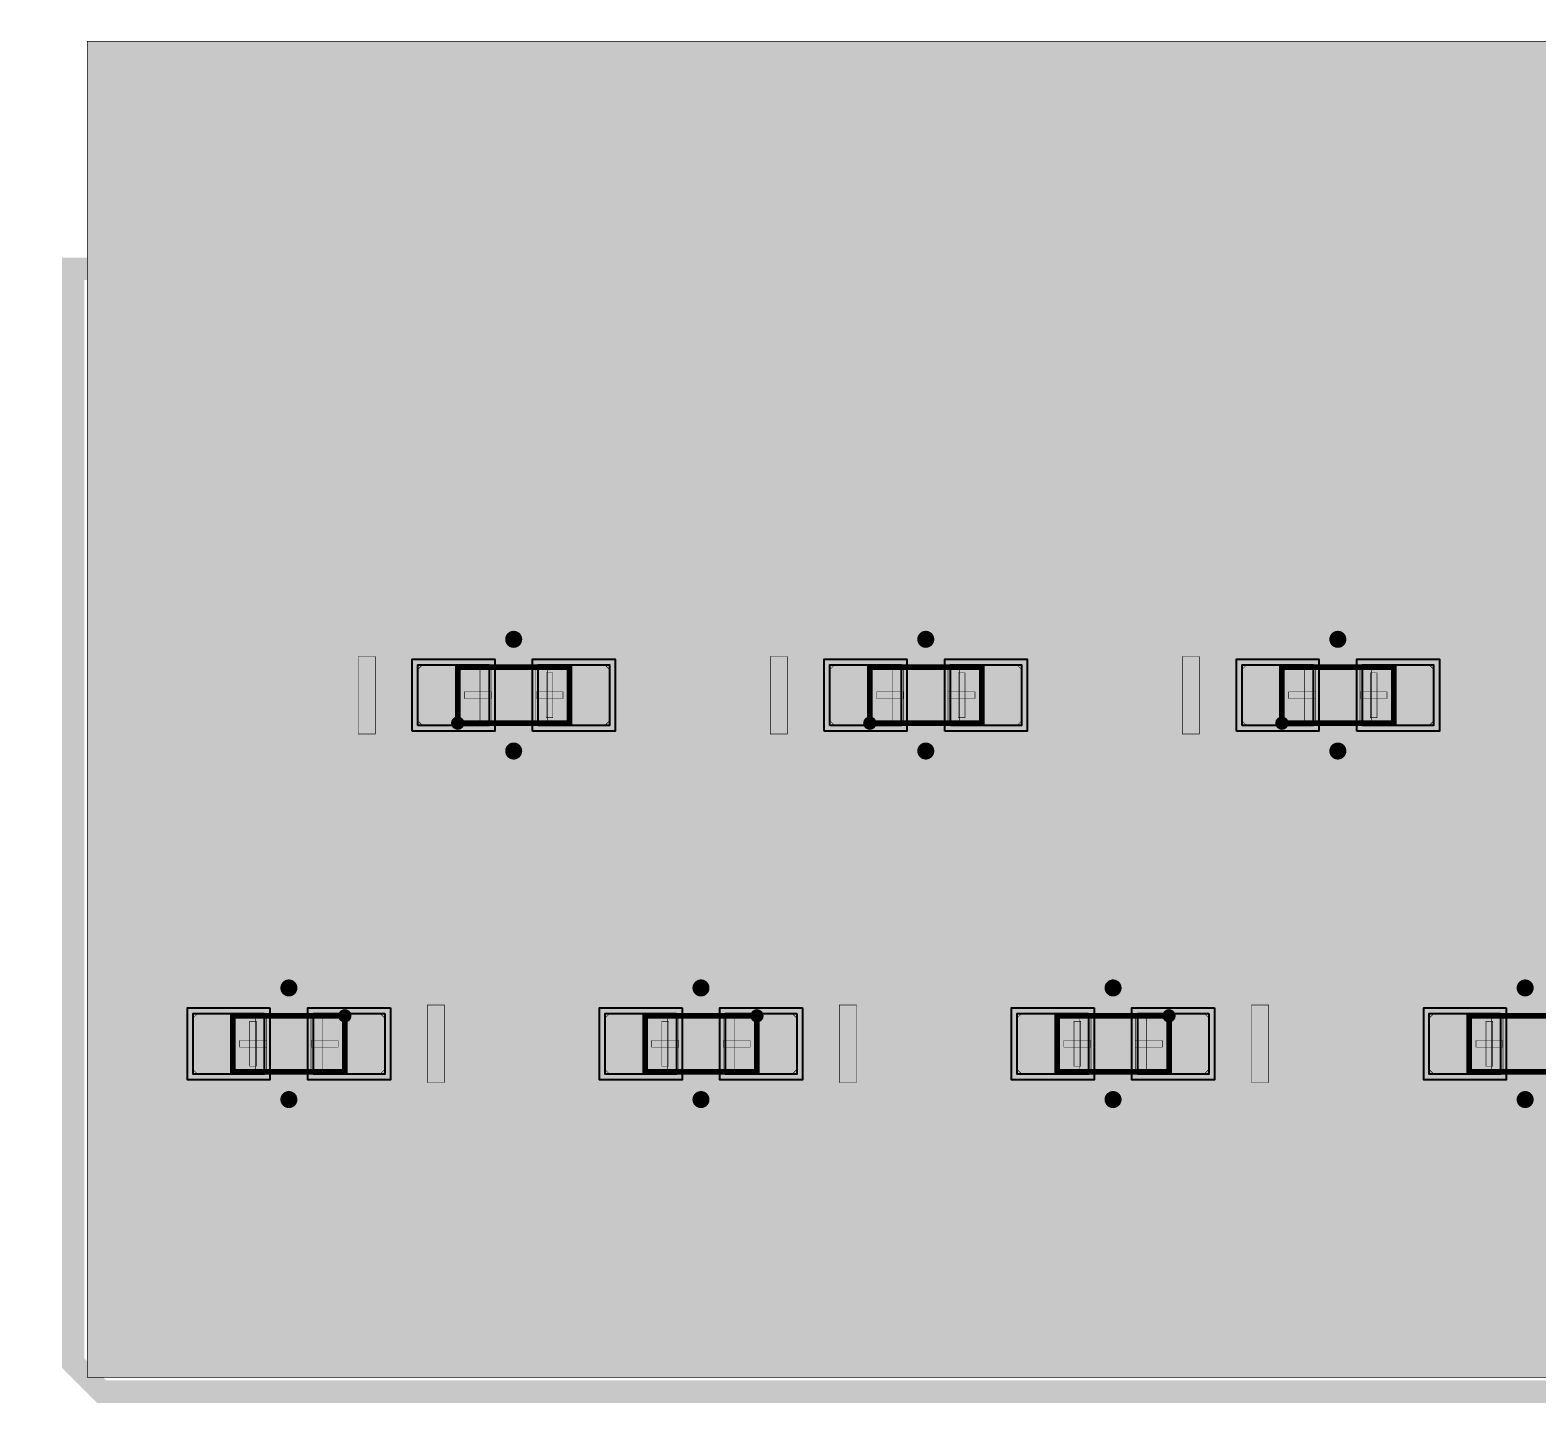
# Model space of a CAD drawing. Header units: millimetres. Extents: x -0.1 to 40.1, y -12.5 to 2.8.
# Drawn here: x -0.13 to 13.34, y -12.55 to -0.28 of the extents above; entities that cross this region are included whole.
import ezdxf

# ---------------------------------------------------------------- set-up
doc = ezdxf.new("R2010")
doc.units = ezdxf.units.MM
doc.header["$MEASUREMENT"] = 0
for name, color, linetype, true_color in [('Board-Outline-Layer', 7, 'Continuous', 0xff00ff), ('Component-Marking-Layer', 7, 'Continuous', 0x66ffcc), ('Component-Shape-Layer', 7, 'Continuous', 0x00cccc), ('Document-Layer', 7, 'Continuous', 0xffffff), ('Pin-Soldering-Layer', 7, 'Continuous', 0xcc9999), ('Top-Layer', 7, 'Continuous', 0xff0000), ('Top-Paste-Mask-Layer', 7, 'Continuous', 0x808080), ('Top-Silkscreen-Layer', 7, 'Continuous', 0xffcc00), ('Top-Solder-Mask-Layer', 7, 'Continuous', 0x800080), ('Top-Stiffener-Layer', 7, 'Continuous', 0xeee666)]:
    doc.layers.add(name, color=color, linetype=linetype, true_color=true_color)

msp = doc.modelspace()

# ---------------------------------------------------------------- hatches: boundary and pattern name
at = {"layer": 'Component-Marking-Layer'}
for points in [[(3.631, -6.473, 1), (3.751, -6.473, 1)], [(3.631, -6.473, 1), (3.751, -6.473, 1)], [(7.314, -6.473, 1), (7.434, -6.473, 1)], [(7.314, -6.473, 1), (7.434, -6.473, 1)], [(10.997, -6.473, 1), (11.117, -6.473, 1)], [(10.997, -6.473, 1), (11.117, -6.473, 1)], [(2.622, -9.088, 1), (2.742, -9.088, 1)], [(2.622, -9.088, 1), (2.742, -9.088, 1)], [(6.305, -9.088, 1), (6.425, -9.088, 1)], [(6.305, -9.088, 1), (6.425, -9.088, 1)], [(9.988, -9.088, 1), (10.108, -9.088, 1)], [(9.988, -9.088, 1), (10.108, -9.088, 1)]]:
    msp.add_hatch(color=256, dxfattribs=at).paths.add_polyline_path(points)
at = {"layer": 'Document-Layer'}
for points in [[(4.541, -6.423), (4.541, -6.023), (4.481, -6.023), (4.481, -6.423)], [(4.541, -6.423), (4.541, -6.023), (4.481, -6.023), (4.481, -6.423)], [(8.224, -6.423), (8.224, -6.023), (8.164, -6.023), (8.164, -6.423)], [(8.224, -6.423), (8.224, -6.023), (8.164, -6.023), (8.164, -6.423)], [(11.907, -6.423), (11.907, -6.023), (11.847, -6.023), (11.847, -6.423)], [(11.907, -6.423), (11.907, -6.023), (11.847, -6.023), (11.847, -6.423)], [(3.751, -6.253), (3.751, -6.193), (3.991, -6.193), (3.991, -6.253)], [(3.751, -6.253), (3.751, -6.193), (3.991, -6.193), (3.991, -6.253)], [(4.631, -6.253), (4.631, -6.193), (4.391, -6.193), (4.391, -6.253)], [(4.631, -6.253), (4.631, -6.193), (4.391, -6.193), (4.391, -6.253)], [(7.434, -6.253), (7.434, -6.193), (7.674, -6.193), (7.674, -6.253)], [(7.434, -6.253), (7.434, -6.193), (7.674, -6.193), (7.674, -6.253)], [(8.314, -6.253), (8.314, -6.193), (8.074, -6.193), (8.074, -6.253)], [(8.314, -6.253), (8.314, -6.193), (8.074, -6.193), (8.074, -6.253)], [(11.117, -6.253), (11.117, -6.193), (11.357, -6.193), (11.357, -6.253)], [(11.117, -6.253), (11.117, -6.193), (11.357, -6.193), (11.357, -6.253)], [(11.997, -6.253), (11.997, -6.193), (11.757, -6.193), (11.757, -6.253)], [(11.997, -6.253), (11.997, -6.193), (11.757, -6.193), (11.757, -6.253)], [(1.832, -9.138), (1.832, -9.538), (1.892, -9.538), (1.892, -9.138)], [(1.832, -9.138), (1.832, -9.538), (1.892, -9.538), (1.892, -9.138)], [(5.515, -9.138), (5.515, -9.538), (5.575, -9.538), (5.575, -9.138)], [(5.515, -9.138), (5.515, -9.538), (5.575, -9.538), (5.575, -9.138)], [(9.198, -9.138), (9.198, -9.538), (9.258, -9.538), (9.258, -9.138)], [(9.198, -9.138), (9.198, -9.538), (9.258, -9.538), (9.258, -9.138)], [(12.881, -9.138), (12.881, -9.538), (12.941, -9.538), (12.941, -9.138)], [(12.881, -9.138), (12.881, -9.538), (12.941, -9.538), (12.941, -9.138)], [(1.742, -9.308), (1.742, -9.368), (1.982, -9.368), (1.982, -9.308)], [(1.742, -9.308), (1.742, -9.368), (1.982, -9.368), (1.982, -9.308)], [(2.622, -9.308), (2.622, -9.368), (2.382, -9.368), (2.382, -9.308)], [(2.622, -9.308), (2.622, -9.368), (2.382, -9.368), (2.382, -9.308)], [(5.425, -9.308), (5.425, -9.368), (5.665, -9.368), (5.665, -9.308)], [(5.425, -9.308), (5.425, -9.368), (5.665, -9.368), (5.665, -9.308)], [(6.305, -9.308), (6.305, -9.368), (6.065, -9.368), (6.065, -9.308)], [(6.305, -9.308), (6.305, -9.368), (6.065, -9.368), (6.065, -9.308)], [(9.108, -9.308), (9.108, -9.368), (9.348, -9.368), (9.348, -9.308)], [(9.108, -9.308), (9.108, -9.368), (9.348, -9.368), (9.348, -9.308)], [(9.988, -9.308), (9.988, -9.368), (9.748, -9.368), (9.748, -9.308)], [(9.988, -9.308), (9.988, -9.368), (9.748, -9.368), (9.748, -9.308)], [(12.791, -9.308), (12.791, -9.368), (13.031, -9.368), (13.031, -9.308)], [(12.791, -9.308), (12.791, -9.368), (13.031, -9.368), (13.031, -9.308)]]:
    msp.add_hatch(color=256, dxfattribs=at).paths.add_polyline_path(points)
at = {"layer": 'Pin-Soldering-Layer'}
for points in [[(3.691, -6.473), (3.691, -5.973), (3.891, -5.973), (3.891, -6.473)], [(3.691, -6.473), (3.691, -5.973), (3.891, -5.973), (3.891, -6.473)], [(4.691, -6.473), (4.691, -5.973), (4.491, -5.973), (4.491, -6.473)], [(4.691, -6.473), (4.691, -5.973), (4.491, -5.973), (4.491, -6.473)], [(7.374, -6.473), (7.374, -5.973), (7.574, -5.973), (7.574, -6.473)], [(7.374, -6.473), (7.374, -5.973), (7.574, -5.973), (7.574, -6.473)], [(8.374, -6.473), (8.374, -5.973), (8.174, -5.973), (8.174, -6.473)], [(8.374, -6.473), (8.374, -5.973), (8.174, -5.973), (8.174, -6.473)], [(11.057, -6.473), (11.057, -5.973), (11.257, -5.973), (11.257, -6.473)], [(11.057, -6.473), (11.057, -5.973), (11.257, -5.973), (11.257, -6.473)], [(12.057, -6.473), (12.057, -5.973), (11.857, -5.973), (11.857, -6.473)], [(12.057, -6.473), (12.057, -5.973), (11.857, -5.973), (11.857, -6.473)], [(1.682, -9.088), (1.682, -9.588), (1.882, -9.588), (1.882, -9.088)], [(1.682, -9.088), (1.682, -9.588), (1.882, -9.588), (1.882, -9.088)], [(2.682, -9.088), (2.682, -9.588), (2.482, -9.588), (2.482, -9.088)], [(2.682, -9.088), (2.682, -9.588), (2.482, -9.588), (2.482, -9.088)], [(5.365, -9.088), (5.365, -9.588), (5.565, -9.588), (5.565, -9.088)], [(5.365, -9.088), (5.365, -9.588), (5.565, -9.588), (5.565, -9.088)], [(6.365, -9.088), (6.365, -9.588), (6.165, -9.588), (6.165, -9.088)], [(6.365, -9.088), (6.365, -9.588), (6.165, -9.588), (6.165, -9.088)], [(9.048, -9.088), (9.048, -9.588), (9.248, -9.588), (9.248, -9.088)], [(9.048, -9.088), (9.048, -9.588), (9.248, -9.588), (9.248, -9.088)], [(10.048, -9.088), (10.048, -9.588), (9.848, -9.588), (9.848, -9.088)], [(10.048, -9.088), (10.048, -9.588), (9.848, -9.588), (9.848, -9.088)], [(12.731, -9.088), (12.731, -9.588), (12.931, -9.588), (12.931, -9.088)], [(12.731, -9.088), (12.731, -9.588), (12.931, -9.588), (12.931, -9.088)]]:
    msp.add_hatch(color=256, dxfattribs=at).paths.add_polyline_path(points)
at = {"layer": 'Top-Layer'}
for points in [[(3.335, -6.493), (3.335, -5.953), (3.971, -5.953), (3.971, -6.493)], [(4.411, -6.493), (4.411, -5.953), (5.047, -5.953), (5.047, -6.493)], [(7.018, -6.493), (7.018, -5.953), (7.654, -5.953), (7.654, -6.493)], [(8.094, -6.493), (8.094, -5.953), (8.73, -5.953), (8.73, -6.493)], [(10.701, -6.493), (10.701, -5.953), (11.337, -5.953), (11.337, -6.493)], [(11.777, -6.493), (11.777, -5.953), (12.413, -5.953), (12.413, -6.493)], [(1.962, -9.068), (1.962, -9.608), (1.325, -9.608), (1.325, -9.068)], [(3.038, -9.068), (3.038, -9.608), (2.402, -9.608), (2.402, -9.068)], [(5.645, -9.068), (5.645, -9.608), (5.008, -9.608), (5.008, -9.068)], [(6.721, -9.068), (6.721, -9.608), (6.085, -9.608), (6.085, -9.068)], [(9.328, -9.068), (9.328, -9.608), (8.691, -9.608), (8.691, -9.068)], [(10.404, -9.068), (10.404, -9.608), (9.768, -9.608), (9.768, -9.068)], [(13.011, -9.068), (13.011, -9.608), (12.374, -9.608), (12.374, -9.068)]]:
    msp.add_hatch(color=256, dxfattribs=at).paths.add_polyline_path(points)
at = {"layer": 'Top-Paste-Mask-Layer'}
for points in [[(3.993, -6.453), (3.993, -5.993), (3.953, -5.953), (3.375, -5.953), (3.335, -5.993), (3.335, -6.453), (3.375, -6.493), (3.953, -6.493)], [(3.993, -6.453), (3.993, -5.993), (3.953, -5.953), (3.375, -5.953), (3.335, -5.993), (3.335, -6.453), (3.375, -6.493), (3.953, -6.493)], [(4.389, -6.453), (4.389, -5.993), (4.429, -5.953), (5.007, -5.953), (5.047, -5.993), (5.047, -6.453), (5.007, -6.493), (4.429, -6.493)], [(4.389, -6.453), (4.389, -5.993), (4.429, -5.953), (5.007, -5.953), (5.047, -5.993), (5.047, -6.453), (5.007, -6.493), (4.429, -6.493)], [(7.676, -6.453), (7.676, -5.993), (7.636, -5.953), (7.058, -5.953), (7.018, -5.993), (7.018, -6.453), (7.058, -6.493), (7.636, -6.493)], [(7.676, -6.453), (7.676, -5.993), (7.636, -5.953), (7.058, -5.953), (7.018, -5.993), (7.018, -6.453), (7.058, -6.493), (7.636, -6.493)], [(8.072, -6.453), (8.072, -5.993), (8.112, -5.953), (8.691, -5.953), (8.731, -5.993), (8.731, -6.453), (8.691, -6.493), (8.112, -6.493)], [(8.072, -6.453), (8.072, -5.993), (8.112, -5.953), (8.691, -5.953), (8.731, -5.993), (8.731, -6.453), (8.691, -6.493), (8.112, -6.493)], [(11.359, -6.453), (11.359, -5.993), (11.319, -5.953), (10.741, -5.953), (10.701, -5.993), (10.701, -6.453), (10.741, -6.493), (11.319, -6.493)], [(11.359, -6.453), (11.359, -5.993), (11.319, -5.953), (10.741, -5.953), (10.701, -5.993), (10.701, -6.453), (10.741, -6.493), (11.319, -6.493)], [(11.755, -6.453), (11.755, -5.993), (11.795, -5.953), (12.374, -5.953), (12.414, -5.993), (12.414, -6.453), (12.374, -6.493), (11.795, -6.493)], [(11.755, -6.453), (11.755, -5.993), (11.795, -5.953), (12.374, -5.953), (12.414, -5.993), (12.414, -6.453), (12.374, -6.493), (11.795, -6.493)], [(1.984, -9.108), (1.984, -9.568), (1.944, -9.608), (1.365, -9.608), (1.325, -9.568), (1.325, -9.108), (1.365, -9.068), (1.944, -9.068)], [(1.984, -9.108), (1.984, -9.568), (1.944, -9.608), (1.365, -9.608), (1.325, -9.568), (1.325, -9.108), (1.365, -9.068), (1.944, -9.068)], [(2.38, -9.108), (2.38, -9.568), (2.42, -9.608), (2.998, -9.608), (3.038, -9.568), (3.038, -9.108), (2.998, -9.068), (2.42, -9.068)], [(2.38, -9.108), (2.38, -9.568), (2.42, -9.608), (2.998, -9.608), (3.038, -9.568), (3.038, -9.108), (2.998, -9.068), (2.42, -9.068)], [(5.667, -9.108), (5.667, -9.568), (5.627, -9.608), (5.048, -9.608), (5.008, -9.568), (5.008, -9.108), (5.048, -9.068), (5.627, -9.068)], [(5.667, -9.108), (5.667, -9.568), (5.627, -9.608), (5.048, -9.608), (5.008, -9.568), (5.008, -9.108), (5.048, -9.068), (5.627, -9.068)], [(6.063, -9.108), (6.063, -9.568), (6.103, -9.608), (6.681, -9.608), (6.721, -9.568), (6.721, -9.108), (6.681, -9.068), (6.103, -9.068)], [(6.063, -9.108), (6.063, -9.568), (6.103, -9.608), (6.681, -9.608), (6.721, -9.568), (6.721, -9.108), (6.681, -9.068), (6.103, -9.068)], [(9.35, -9.108), (9.35, -9.568), (9.31, -9.608), (8.731, -9.608), (8.691, -9.568), (8.691, -9.108), (8.731, -9.068), (9.31, -9.068)], [(9.35, -9.108), (9.35, -9.568), (9.31, -9.608), (8.731, -9.608), (8.691, -9.568), (8.691, -9.108), (8.731, -9.068), (9.31, -9.068)], [(9.746, -9.108), (9.746, -9.568), (9.786, -9.608), (10.364, -9.608), (10.404, -9.568), (10.404, -9.108), (10.364, -9.068), (9.786, -9.068)], [(9.746, -9.108), (9.746, -9.568), (9.786, -9.608), (10.364, -9.608), (10.404, -9.568), (10.404, -9.108), (10.364, -9.068), (9.786, -9.068)], [(13.033, -9.108), (13.033, -9.568), (12.993, -9.608), (12.414, -9.608), (12.374, -9.568), (12.374, -9.108), (12.414, -9.068), (12.993, -9.068)], [(13.033, -9.108), (13.033, -9.568), (12.993, -9.608), (12.414, -9.608), (12.374, -9.568), (12.374, -9.108), (12.414, -9.068), (12.993, -9.068)]]:
    msp.add_hatch(color=256, dxfattribs=at).paths.add_polyline_path(points)
at = {"layer": 'Top-Silkscreen-Layer'}
for points in [[(2.954, -6.569), (2.954, -5.877), (2.801, -5.877), (2.801, -6.569)], [(2.954, -6.569), (2.954, -5.877), (2.801, -5.877), (2.801, -6.569)], [(6.637, -6.569), (6.637, -5.877), (6.484, -5.877), (6.484, -6.569)], [(6.637, -6.569), (6.637, -5.877), (6.484, -5.877), (6.484, -6.569)], [(10.32, -6.569), (10.32, -5.877), (10.167, -5.877), (10.167, -6.569)], [(10.32, -6.569), (10.32, -5.877), (10.167, -5.877), (10.167, -6.569)], [(3.419, -8.992), (3.419, -9.684), (3.572, -9.684), (3.572, -8.992)], [(3.419, -8.992), (3.419, -9.684), (3.572, -9.684), (3.572, -8.992)], [(7.102, -8.992), (7.102, -9.684), (7.255, -9.684), (7.255, -8.992)], [(7.102, -8.992), (7.102, -9.684), (7.255, -9.684), (7.255, -8.992)], [(10.785, -8.992), (10.785, -9.684), (10.938, -9.684), (10.938, -8.992)], [(10.785, -8.992), (10.785, -9.684), (10.938, -9.684), (10.938, -8.992)]]:
    msp.add_hatch(color=256, dxfattribs=at).paths.add_polyline_path(points)
at = {"layer": 'Top-Solder-Mask-Layer'}
for points in [[(3.284, -6.544), (3.284, -5.902), (4.022, -5.902), (4.022, -6.544)], [(4.36, -6.544), (4.36, -5.902), (5.098, -5.902), (5.098, -6.544)], [(6.967, -6.544), (6.967, -5.902), (7.705, -5.902), (7.705, -6.544)], [(8.043, -6.544), (8.043, -5.902), (8.781, -5.902), (8.781, -6.544)], [(10.65, -6.544), (10.65, -5.902), (11.388, -5.902), (11.388, -6.544)], [(11.726, -6.544), (11.726, -5.902), (12.464, -5.902), (12.464, -6.544)], [(2.013, -9.017), (2.013, -9.659), (1.275, -9.659), (1.275, -9.017)], [(3.089, -9.017), (3.089, -9.659), (2.351, -9.659), (2.351, -9.017)], [(5.696, -9.017), (5.696, -9.659), (4.958, -9.659), (4.958, -9.017)], [(6.772, -9.017), (6.772, -9.659), (6.034, -9.659), (6.034, -9.017)], [(9.379, -9.017), (9.379, -9.659), (8.641, -9.659), (8.641, -9.017)], [(10.455, -9.017), (10.455, -9.659), (9.717, -9.659), (9.717, -9.017)], [(13.062, -9.017), (13.062, -9.659), (12.324, -9.659), (12.324, -9.017)]]:
    msp.add_hatch(color=256, dxfattribs=at).paths.add_polyline_path(points)
at = {"layer": 'Top-Stiffener-Layer'}
msp.add_hatch(color=256, dxfattribs=at).paths.add_polyline_path([(0.381, -12.319), (0.381, -0.381), (39.824, -0.381), (39.824, -12.319)])

# ---------------------------------------------------------------- linework, layer by layer
at = {"layer": 'Board-Outline-Layer', "const_width": 0.2}
msp.add_lwpolyline([(0.254, -2.413), (31.242, -2.413), (33.147, -0.508), (33.147, -0.381), (40.005, -0.381), (40.005, -12.446), (0.508, -12.446), (0.254, -12.192)], close=True, dxfattribs=at)
at = {"layer": 'Component-Marking-Layer', "const_width": 0.129}
for points in [[(3.631, -6.473, 1), (3.751, -6.473, 1)], [(3.631, -6.473, 1), (3.751, -6.473, 1)], [(7.314, -6.473, 1), (7.434, -6.473, 1)], [(7.314, -6.473, 1), (7.434, -6.473, 1)], [(10.997, -6.473, 1), (11.117, -6.473, 1)], [(10.997, -6.473, 1), (11.117, -6.473, 1)], [(2.622, -9.088, 1), (2.742, -9.088, 1)], [(2.622, -9.088, 1), (2.742, -9.088, 1)], [(6.305, -9.088, 1), (6.425, -9.088, 1)], [(6.305, -9.088, 1), (6.425, -9.088, 1)], [(9.988, -9.088, 1), (10.108, -9.088, 1)], [(9.988, -9.088, 1), (10.108, -9.088, 1)]]:
    msp.add_lwpolyline(points, format="xyb", close=True, dxfattribs=at)
at = {"layer": 'Component-Shape-Layer', "const_width": 0.0508}
for points in [[(3.691, -6.473), (3.691, -5.973), (4.691, -5.973), (4.691, -6.473)], [(3.691, -6.473), (3.691, -5.973), (4.691, -5.973), (4.691, -6.473)], [(7.374, -6.473), (7.374, -5.973), (8.374, -5.973), (8.374, -6.473)], [(7.374, -6.473), (7.374, -5.973), (8.374, -5.973), (8.374, -6.473)], [(11.057, -6.473), (11.057, -5.973), (12.057, -5.973), (12.057, -6.473)], [(11.057, -6.473), (11.057, -5.973), (12.057, -5.973), (12.057, -6.473)], [(2.682, -9.088), (2.682, -9.588), (1.682, -9.588), (1.682, -9.088)], [(2.682, -9.088), (2.682, -9.588), (1.682, -9.588), (1.682, -9.088)], [(6.365, -9.088), (6.365, -9.588), (5.365, -9.588), (5.365, -9.088)], [(6.365, -9.088), (6.365, -9.588), (5.365, -9.588), (5.365, -9.088)], [(10.048, -9.088), (10.048, -9.588), (9.048, -9.588), (9.048, -9.088)], [(10.048, -9.088), (10.048, -9.588), (9.048, -9.588), (9.048, -9.088)], [(13.731, -9.088), (13.731, -9.588), (12.731, -9.588), (12.731, -9.088)], [(13.731, -9.088), (13.731, -9.588), (12.731, -9.588), (12.731, -9.088)]]:
    msp.add_lwpolyline(points, close=True, dxfattribs=at)
at = {"layer": 'Document-Layer', "const_width": 0.00508}
for points in [[(4.541, -6.423), (4.541, -6.023), (4.481, -6.023), (4.481, -6.423)], [(4.541, -6.423), (4.541, -6.023), (4.481, -6.023), (4.481, -6.423)], [(8.224, -6.423), (8.224, -6.023), (8.164, -6.023), (8.164, -6.423)], [(8.224, -6.423), (8.224, -6.023), (8.164, -6.023), (8.164, -6.423)], [(11.907, -6.423), (11.907, -6.023), (11.847, -6.023), (11.847, -6.423)], [(11.907, -6.423), (11.907, -6.023), (11.847, -6.023), (11.847, -6.423)], [(3.751, -6.253), (3.751, -6.193), (3.991, -6.193), (3.991, -6.253)], [(3.751, -6.253), (3.751, -6.193), (3.991, -6.193), (3.991, -6.253)], [(4.631, -6.253), (4.631, -6.193), (4.391, -6.193), (4.391, -6.253)], [(4.631, -6.253), (4.631, -6.193), (4.391, -6.193), (4.391, -6.253)], [(7.434, -6.253), (7.434, -6.193), (7.674, -6.193), (7.674, -6.253)], [(7.434, -6.253), (7.434, -6.193), (7.674, -6.193), (7.674, -6.253)], [(8.314, -6.253), (8.314, -6.193), (8.074, -6.193), (8.074, -6.253)], [(8.314, -6.253), (8.314, -6.193), (8.074, -6.193), (8.074, -6.253)], [(11.117, -6.253), (11.117, -6.193), (11.357, -6.193), (11.357, -6.253)], [(11.117, -6.253), (11.117, -6.193), (11.357, -6.193), (11.357, -6.253)], [(11.997, -6.253), (11.997, -6.193), (11.757, -6.193), (11.757, -6.253)], [(11.997, -6.253), (11.997, -6.193), (11.757, -6.193), (11.757, -6.253)], [(1.832, -9.138), (1.832, -9.538), (1.892, -9.538), (1.892, -9.138)], [(1.832, -9.138), (1.832, -9.538), (1.892, -9.538), (1.892, -9.138)], [(5.515, -9.138), (5.515, -9.538), (5.575, -9.538), (5.575, -9.138)], [(5.515, -9.138), (5.515, -9.538), (5.575, -9.538), (5.575, -9.138)], [(9.198, -9.138), (9.198, -9.538), (9.258, -9.538), (9.258, -9.138)], [(9.198, -9.138), (9.198, -9.538), (9.258, -9.538), (9.258, -9.138)], [(12.881, -9.138), (12.881, -9.538), (12.941, -9.538), (12.941, -9.138)], [(12.881, -9.138), (12.881, -9.538), (12.941, -9.538), (12.941, -9.138)], [(1.742, -9.308), (1.742, -9.368), (1.982, -9.368), (1.982, -9.308)], [(1.742, -9.308), (1.742, -9.368), (1.982, -9.368), (1.982, -9.308)], [(2.622, -9.308), (2.622, -9.368), (2.382, -9.368), (2.382, -9.308)], [(2.622, -9.308), (2.622, -9.368), (2.382, -9.368), (2.382, -9.308)], [(5.425, -9.308), (5.425, -9.368), (5.665, -9.368), (5.665, -9.308)], [(5.425, -9.308), (5.425, -9.368), (5.665, -9.368), (5.665, -9.308)], [(6.305, -9.308), (6.305, -9.368), (6.065, -9.368), (6.065, -9.308)], [(6.305, -9.308), (6.305, -9.368), (6.065, -9.368), (6.065, -9.308)], [(9.108, -9.308), (9.108, -9.368), (9.348, -9.368), (9.348, -9.308)], [(9.108, -9.308), (9.108, -9.368), (9.348, -9.368), (9.348, -9.308)], [(9.988, -9.308), (9.988, -9.368), (9.748, -9.368), (9.748, -9.308)], [(9.988, -9.308), (9.988, -9.368), (9.748, -9.368), (9.748, -9.308)], [(12.791, -9.308), (12.791, -9.368), (13.031, -9.368), (13.031, -9.308)], [(12.791, -9.308), (12.791, -9.368), (13.031, -9.368), (13.031, -9.308)]]:
    msp.add_lwpolyline(points, close=True, dxfattribs=at)
at = {"layer": 'Pin-Soldering-Layer', "const_width": 0.00508}
for points in [[(3.691, -6.473), (3.691, -5.973), (3.891, -5.973), (3.891, -6.473)], [(3.691, -6.473), (3.691, -5.973), (3.891, -5.973), (3.891, -6.473)], [(4.691, -6.473), (4.691, -5.973), (4.491, -5.973), (4.491, -6.473)], [(4.691, -6.473), (4.691, -5.973), (4.491, -5.973), (4.491, -6.473)], [(7.374, -6.473), (7.374, -5.973), (7.574, -5.973), (7.574, -6.473)], [(7.374, -6.473), (7.374, -5.973), (7.574, -5.973), (7.574, -6.473)], [(8.374, -6.473), (8.374, -5.973), (8.174, -5.973), (8.174, -6.473)], [(8.374, -6.473), (8.374, -5.973), (8.174, -5.973), (8.174, -6.473)], [(11.057, -6.473), (11.057, -5.973), (11.257, -5.973), (11.257, -6.473)], [(11.057, -6.473), (11.057, -5.973), (11.257, -5.973), (11.257, -6.473)], [(12.057, -6.473), (12.057, -5.973), (11.857, -5.973), (11.857, -6.473)], [(12.057, -6.473), (12.057, -5.973), (11.857, -5.973), (11.857, -6.473)], [(1.682, -9.088), (1.682, -9.588), (1.882, -9.588), (1.882, -9.088)], [(1.682, -9.088), (1.682, -9.588), (1.882, -9.588), (1.882, -9.088)], [(2.682, -9.088), (2.682, -9.588), (2.482, -9.588), (2.482, -9.088)], [(2.682, -9.088), (2.682, -9.588), (2.482, -9.588), (2.482, -9.088)], [(5.365, -9.088), (5.365, -9.588), (5.565, -9.588), (5.565, -9.088)], [(5.365, -9.088), (5.365, -9.588), (5.565, -9.588), (5.565, -9.088)], [(6.365, -9.088), (6.365, -9.588), (6.165, -9.588), (6.165, -9.088)], [(6.365, -9.088), (6.365, -9.588), (6.165, -9.588), (6.165, -9.088)], [(9.048, -9.088), (9.048, -9.588), (9.248, -9.588), (9.248, -9.088)], [(9.048, -9.088), (9.048, -9.588), (9.248, -9.588), (9.248, -9.088)], [(10.048, -9.088), (10.048, -9.588), (9.848, -9.588), (9.848, -9.088)], [(10.048, -9.088), (10.048, -9.588), (9.848, -9.588), (9.848, -9.088)], [(12.731, -9.088), (12.731, -9.588), (12.931, -9.588), (12.931, -9.088)], [(12.731, -9.088), (12.731, -9.588), (12.931, -9.588), (12.931, -9.088)]]:
    msp.add_lwpolyline(points, close=True, dxfattribs=at)
at = {"layer": 'Top-Layer'}
for points, const_width in [([(6.655, -2.87), (3.653, -5.872)], 0.2), ([(33.241, -2.87), (6.655, -2.87)], 0.2), ([(9.988, -3.22), (7.336, -5.872)], 0.2), ([(33.241, -3.22), (9.988, -3.22)], 0.2), ([(13.448, -3.57), (11.049, -5.969)], 0.2), ([(3.653, -5.872), (3.653, -6.223)], 0.2), ([(7.336, -5.872), (7.336, -6.223)], 0.2), ([(11.049, -5.969), (11.049, -6.223)], 0.2), ([(4.729, -6.223), (5.745, -7.239)], 0.254), ([(8.412, -6.223), (9.428, -7.239)], 0.254), ([(12.095, -6.223), (13.111, -7.239)], 0.254), ([(5.745, -7.239), (9.428, -7.239)], 0.254), ([(9.428, -7.239), (13.111, -7.239)], 0.254), ([(13.111, -7.239), (16.794, -7.239)], 0.254), ([(1.644, -9.024), (2.159, -8.509)], 0.2), ([(2.159, -8.509), (5.874, -8.509)], 0.2), ([(5.327, -9.057), (5.874, -8.509)], 0.2), ([(9.525, -8.509), (5.874, -8.509)], 0.2), ([(9.01, -9.024), (9.525, -8.509)], 0.2), ([(13.223, -8.509), (9.525, -8.509)], 0.2), ([(12.693, -9.04), (13.223, -8.509)], 0.2), ([(16.843, -8.509), (13.223, -8.509)], 0.2), ([(1.644, -9.338), (1.644, -9.024)], 0.2), ([(5.327, -9.338), (5.327, -9.057)], 0.2), ([(9.01, -9.338), (9.01, -9.024)], 0.2), ([(12.693, -9.338), (12.693, -9.04)], 0.2), ([(2.72, -9.338), (2.847, -9.465)], 0.2), ([(6.403, -9.338), (6.798, -9.338)], 0.2), ([(6.798, -9.338), (8.938, -11.478)], 0.2), ([(10.086, -9.338), (10.481, -9.338)], 0.2), ([(10.481, -9.338), (12.319, -11.176)], 0.2), ([(2.847, -9.465), (3.242, -9.465)], 0.2), ([(3.242, -9.465), (5.588, -11.811)], 0.2), ([(12.319, -11.176), (35.56, -11.176)], 0.2), ([(8.938, -11.478), (35.766, -11.478)], 0.2), ([(5.588, -11.811), (35.908, -11.811)], 0.2)]:
    msp.add_lwpolyline(points, dxfattribs=dict(at, const_width=const_width))
for points in [[(3.335, -6.493), (3.335, -5.953), (3.971, -5.953), (3.971, -6.493)], [(4.411, -6.493), (4.411, -5.953), (5.047, -5.953), (5.047, -6.493)], [(7.018, -6.493), (7.018, -5.953), (7.654, -5.953), (7.654, -6.493)], [(8.094, -6.493), (8.094, -5.953), (8.73, -5.953), (8.73, -6.493)], [(10.701, -6.493), (10.701, -5.953), (11.337, -5.953), (11.337, -6.493)], [(11.777, -6.493), (11.777, -5.953), (12.413, -5.953), (12.413, -6.493)], [(1.962, -9.068), (1.962, -9.608), (1.325, -9.608), (1.325, -9.068)], [(3.038, -9.068), (3.038, -9.608), (2.402, -9.608), (2.402, -9.068)], [(5.645, -9.068), (5.645, -9.608), (5.008, -9.608), (5.008, -9.068)], [(6.721, -9.068), (6.721, -9.608), (6.085, -9.608), (6.085, -9.068)], [(9.328, -9.068), (9.328, -9.608), (8.691, -9.608), (8.691, -9.068)], [(10.404, -9.068), (10.404, -9.608), (9.768, -9.608), (9.768, -9.068)], [(13.011, -9.068), (13.011, -9.608), (12.374, -9.608), (12.374, -9.068)]]:
    msp.add_lwpolyline(points, close=True, dxfattribs=at)
at = {"layer": 'Top-Paste-Mask-Layer', "const_width": 0.00508}
for points in [[(3.993, -6.453), (3.993, -5.993), (3.953, -5.953), (3.375, -5.953), (3.335, -5.993), (3.335, -6.453), (3.375, -6.493), (3.953, -6.493)], [(3.993, -6.453), (3.993, -5.993), (3.953, -5.953), (3.375, -5.953), (3.335, -5.993), (3.335, -6.453), (3.375, -6.493), (3.953, -6.493)], [(4.389, -6.453), (4.389, -5.993), (4.429, -5.953), (5.007, -5.953), (5.047, -5.993), (5.047, -6.453), (5.007, -6.493), (4.429, -6.493)], [(4.389, -6.453), (4.389, -5.993), (4.429, -5.953), (5.007, -5.953), (5.047, -5.993), (5.047, -6.453), (5.007, -6.493), (4.429, -6.493)], [(7.676, -6.453), (7.676, -5.993), (7.636, -5.953), (7.058, -5.953), (7.018, -5.993), (7.018, -6.453), (7.058, -6.493), (7.636, -6.493)], [(7.676, -6.453), (7.676, -5.993), (7.636, -5.953), (7.058, -5.953), (7.018, -5.993), (7.018, -6.453), (7.058, -6.493), (7.636, -6.493)], [(8.072, -6.453), (8.072, -5.993), (8.112, -5.953), (8.691, -5.953), (8.731, -5.993), (8.731, -6.453), (8.691, -6.493), (8.112, -6.493)], [(8.072, -6.453), (8.072, -5.993), (8.112, -5.953), (8.691, -5.953), (8.731, -5.993), (8.731, -6.453), (8.691, -6.493), (8.112, -6.493)], [(11.359, -6.453), (11.359, -5.993), (11.319, -5.953), (10.741, -5.953), (10.701, -5.993), (10.701, -6.453), (10.741, -6.493), (11.319, -6.493)], [(11.359, -6.453), (11.359, -5.993), (11.319, -5.953), (10.741, -5.953), (10.701, -5.993), (10.701, -6.453), (10.741, -6.493), (11.319, -6.493)], [(11.755, -6.453), (11.755, -5.993), (11.795, -5.953), (12.374, -5.953), (12.414, -5.993), (12.414, -6.453), (12.374, -6.493), (11.795, -6.493)], [(11.755, -6.453), (11.755, -5.993), (11.795, -5.953), (12.374, -5.953), (12.414, -5.993), (12.414, -6.453), (12.374, -6.493), (11.795, -6.493)], [(1.984, -9.108), (1.984, -9.568), (1.944, -9.608), (1.365, -9.608), (1.325, -9.568), (1.325, -9.108), (1.365, -9.068), (1.944, -9.068)], [(1.984, -9.108), (1.984, -9.568), (1.944, -9.608), (1.365, -9.608), (1.325, -9.568), (1.325, -9.108), (1.365, -9.068), (1.944, -9.068)], [(2.38, -9.108), (2.38, -9.568), (2.42, -9.608), (2.998, -9.608), (3.038, -9.568), (3.038, -9.108), (2.998, -9.068), (2.42, -9.068)], [(2.38, -9.108), (2.38, -9.568), (2.42, -9.608), (2.998, -9.608), (3.038, -9.568), (3.038, -9.108), (2.998, -9.068), (2.42, -9.068)], [(5.667, -9.108), (5.667, -9.568), (5.627, -9.608), (5.048, -9.608), (5.008, -9.568), (5.008, -9.108), (5.048, -9.068), (5.627, -9.068)], [(5.667, -9.108), (5.667, -9.568), (5.627, -9.608), (5.048, -9.608), (5.008, -9.568), (5.008, -9.108), (5.048, -9.068), (5.627, -9.068)], [(6.063, -9.108), (6.063, -9.568), (6.103, -9.608), (6.681, -9.608), (6.721, -9.568), (6.721, -9.108), (6.681, -9.068), (6.103, -9.068)], [(6.063, -9.108), (6.063, -9.568), (6.103, -9.608), (6.681, -9.608), (6.721, -9.568), (6.721, -9.108), (6.681, -9.068), (6.103, -9.068)], [(9.35, -9.108), (9.35, -9.568), (9.31, -9.608), (8.731, -9.608), (8.691, -9.568), (8.691, -9.108), (8.731, -9.068), (9.31, -9.068)], [(9.35, -9.108), (9.35, -9.568), (9.31, -9.608), (8.731, -9.608), (8.691, -9.568), (8.691, -9.108), (8.731, -9.068), (9.31, -9.068)], [(9.746, -9.108), (9.746, -9.568), (9.786, -9.608), (10.364, -9.608), (10.404, -9.568), (10.404, -9.108), (10.364, -9.068), (9.786, -9.068)], [(9.746, -9.108), (9.746, -9.568), (9.786, -9.608), (10.364, -9.608), (10.404, -9.568), (10.404, -9.108), (10.364, -9.068), (9.786, -9.068)], [(13.033, -9.108), (13.033, -9.568), (12.993, -9.608), (12.414, -9.608), (12.374, -9.568), (12.374, -9.108), (12.414, -9.068), (12.993, -9.068)], [(13.033, -9.108), (13.033, -9.568), (12.993, -9.608), (12.414, -9.608), (12.374, -9.568), (12.374, -9.108), (12.414, -9.068), (12.993, -9.068)]]:
    msp.add_lwpolyline(points, close=True, dxfattribs=at)
at = {"layer": 'Top-Silkscreen-Layer', "const_width": 0.152}
for points in [[(3.106, -5.877), (3.258, -5.724)], [(3.106, -5.877), (3.258, -5.724)], [(3.258, -5.724), (3.895, -5.724)], [(3.258, -5.724), (3.895, -5.724)], [(5.276, -5.724), (4.487, -5.724)], [(5.276, -5.724), (4.487, -5.724)], [(5.276, -6.722), (5.276, -5.724)], [(5.276, -6.722), (5.276, -5.724)], [(6.789, -5.877), (6.941, -5.724)], [(6.789, -5.877), (6.941, -5.724)], [(6.941, -5.724), (7.578, -5.724)], [(6.941, -5.724), (7.578, -5.724)], [(8.959, -5.724), (8.17, -5.724)], [(8.959, -5.724), (8.17, -5.724)], [(8.959, -6.722), (8.959, -5.724)], [(8.959, -6.722), (8.959, -5.724)], [(10.472, -5.877), (10.624, -5.724)], [(10.472, -5.877), (10.624, -5.724)], [(10.624, -5.724), (11.261, -5.724)], [(10.624, -5.724), (11.261, -5.724)], [(12.642, -5.724), (11.853, -5.724)], [(12.642, -5.724), (11.853, -5.724)], [(12.642, -6.722), (12.642, -5.724)], [(12.642, -6.722), (12.642, -5.724)], [(3.106, -6.569), (3.106, -5.877)], [(3.106, -6.569), (3.106, -5.877)], [(6.789, -6.569), (6.789, -5.877)], [(6.789, -6.569), (6.789, -5.877)], [(10.472, -6.569), (10.472, -5.877)], [(10.472, -6.569), (10.472, -5.877)], [(3.258, -6.722), (3.106, -6.569)], [(3.258, -6.722), (3.106, -6.569)], [(6.941, -6.722), (6.789, -6.569)], [(6.941, -6.722), (6.789, -6.569)], [(10.624, -6.722), (10.472, -6.569)], [(10.624, -6.722), (10.472, -6.569)], [(3.895, -6.722), (3.258, -6.722)], [(3.895, -6.722), (3.258, -6.722)], [(4.487, -6.722), (5.276, -6.722)], [(4.487, -6.722), (5.276, -6.722)], [(7.578, -6.722), (6.941, -6.722)], [(7.578, -6.722), (6.941, -6.722)], [(8.17, -6.722), (8.959, -6.722)], [(8.17, -6.722), (8.959, -6.722)], [(11.261, -6.722), (10.624, -6.722)], [(11.261, -6.722), (10.624, -6.722)], [(11.853, -6.722), (12.642, -6.722)], [(11.853, -6.722), (12.642, -6.722)], [(1.886, -8.839), (1.097, -8.839)], [(1.097, -8.839), (1.097, -9.836)], [(1.886, -8.839), (1.097, -8.839)], [(1.097, -8.839), (1.097, -9.836)], [(2.478, -8.839), (3.115, -8.839)], [(2.478, -8.839), (3.115, -8.839)], [(3.115, -8.839), (3.267, -8.992)], [(3.115, -8.839), (3.267, -8.992)], [(5.569, -8.839), (4.78, -8.839)], [(4.78, -8.839), (4.78, -9.836)], [(5.569, -8.839), (4.78, -8.839)], [(4.78, -8.839), (4.78, -9.836)], [(6.161, -8.839), (6.798, -8.839)], [(6.161, -8.839), (6.798, -8.839)], [(6.798, -8.839), (6.95, -8.992)], [(6.798, -8.839), (6.95, -8.992)], [(9.252, -8.839), (8.463, -8.839)], [(8.463, -8.839), (8.463, -9.836)], [(9.252, -8.839), (8.463, -8.839)], [(8.463, -8.839), (8.463, -9.836)], [(9.844, -8.839), (10.481, -8.839)], [(9.844, -8.839), (10.481, -8.839)], [(10.481, -8.839), (10.633, -8.992)], [(10.481, -8.839), (10.633, -8.992)], [(12.935, -8.839), (12.146, -8.839)], [(12.146, -8.839), (12.146, -9.836)], [(12.935, -8.839), (12.146, -8.839)], [(12.146, -8.839), (12.146, -9.836)], [(3.267, -8.992), (3.267, -9.684)], [(3.267, -8.992), (3.267, -9.684)], [(6.95, -8.992), (6.95, -9.684)], [(6.95, -8.992), (6.95, -9.684)], [(10.633, -8.992), (10.633, -9.684)], [(10.633, -8.992), (10.633, -9.684)], [(3.267, -9.684), (3.115, -9.836)], [(3.267, -9.684), (3.115, -9.836)], [(6.95, -9.684), (6.798, -9.836)], [(6.95, -9.684), (6.798, -9.836)], [(10.633, -9.684), (10.481, -9.836)], [(10.633, -9.684), (10.481, -9.836)], [(1.097, -9.836), (1.886, -9.836)], [(1.097, -9.836), (1.886, -9.836)], [(3.115, -9.836), (2.478, -9.836)], [(3.115, -9.836), (2.478, -9.836)], [(4.78, -9.836), (5.569, -9.836)], [(4.78, -9.836), (5.569, -9.836)], [(6.798, -9.836), (6.161, -9.836)], [(6.798, -9.836), (6.161, -9.836)], [(8.463, -9.836), (9.252, -9.836)], [(8.463, -9.836), (9.252, -9.836)], [(10.481, -9.836), (9.844, -9.836)], [(10.481, -9.836), (9.844, -9.836)], [(12.146, -9.836), (12.935, -9.836)], [(12.146, -9.836), (12.935, -9.836)]]:
    msp.add_lwpolyline(points, dxfattribs=at)
at = {"layer": 'Top-Silkscreen-Layer', "const_width": 0.0762}
for points in [[(4.153, -5.724, 1), (4.229, -5.724), (4.229, -5.724, 1), (4.153, -5.724)], [(4.153, -5.724, 1), (4.229, -5.724), (4.229, -5.724, 1), (4.153, -5.724)], [(4.153, -6.722, 1), (4.229, -6.722), (4.229, -6.722, 1), (4.153, -6.722)], [(4.153, -6.722, 1), (4.229, -6.722), (4.229, -6.722, 1), (4.153, -6.722)], [(2.144, -8.839, 1), (2.22, -8.839), (2.22, -8.839, 1), (2.144, -8.839)], [(2.144, -8.839, 1), (2.22, -8.839), (2.22, -8.839, 1), (2.144, -8.839)], [(5.827, -8.839, 1), (5.903, -8.839), (5.903, -8.839, 1), (5.827, -8.839)], [(5.827, -8.839, 1), (5.903, -8.839), (5.903, -8.839, 1), (5.827, -8.839)], [(2.144, -9.836, 1), (2.22, -9.836), (2.22, -9.836, 1), (2.144, -9.836)], [(2.144, -9.836, 1), (2.22, -9.836), (2.22, -9.836, 1), (2.144, -9.836)], [(5.827, -9.836, 1), (5.903, -9.836), (5.903, -9.836, 1), (5.827, -9.836)], [(5.827, -9.836, 1), (5.903, -9.836), (5.903, -9.836, 1), (5.827, -9.836)]]:
    msp.add_lwpolyline(points, format="xyb", dxfattribs=at)
for points in [[(7.836, -5.724, 1), (7.912, -5.724, 1)], [(7.836, -5.724, 1), (7.912, -5.724, 1)], [(11.519, -5.724, 1), (11.595, -5.724, 1)], [(11.519, -5.724, 1), (11.595, -5.724, 1)], [(7.836, -6.722, 1), (7.912, -6.722, 1)], [(7.836, -6.722, 1), (7.912, -6.722, 1)], [(11.519, -6.722, 1), (11.595, -6.722, 1)], [(11.519, -6.722, 1), (11.595, -6.722, 1)], [(9.51, -8.839, 1), (9.586, -8.839, 1)], [(9.51, -8.839, 1), (9.586, -8.839, 1)], [(13.193, -8.839, 1), (13.269, -8.839, 1)], [(13.193, -8.839, 1), (13.269, -8.839, 1)], [(9.51, -9.836, 1), (9.586, -9.836, 1)], [(9.51, -9.836, 1), (9.586, -9.836, 1)], [(13.193, -9.836, 1), (13.269, -9.836, 1)], [(13.193, -9.836, 1), (13.269, -9.836, 1)]]:
    msp.add_lwpolyline(points, format="xyb", close=True, dxfattribs=at)
at = {"layer": 'Top-Silkscreen-Layer', "const_width": 0.00508}
for points in [[(2.954, -6.569), (2.954, -5.877), (2.801, -5.877), (2.801, -6.569)], [(2.954, -6.569), (2.954, -5.877), (2.801, -5.877), (2.801, -6.569)], [(6.637, -6.569), (6.637, -5.877), (6.484, -5.877), (6.484, -6.569)], [(6.637, -6.569), (6.637, -5.877), (6.484, -5.877), (6.484, -6.569)], [(10.32, -6.569), (10.32, -5.877), (10.167, -5.877), (10.167, -6.569)], [(10.32, -6.569), (10.32, -5.877), (10.167, -5.877), (10.167, -6.569)], [(3.419, -8.992), (3.419, -9.684), (3.572, -9.684), (3.572, -8.992)], [(3.419, -8.992), (3.419, -9.684), (3.572, -9.684), (3.572, -8.992)], [(7.102, -8.992), (7.102, -9.684), (7.255, -9.684), (7.255, -8.992)], [(7.102, -8.992), (7.102, -9.684), (7.255, -9.684), (7.255, -8.992)], [(10.785, -8.992), (10.785, -9.684), (10.938, -9.684), (10.938, -8.992)], [(10.785, -8.992), (10.785, -9.684), (10.938, -9.684), (10.938, -8.992)]]:
    msp.add_lwpolyline(points, close=True, dxfattribs=at)
at = {"layer": 'Top-Solder-Mask-Layer'}
for points in [[(3.284, -6.544), (3.284, -5.902), (4.022, -5.902), (4.022, -6.544)], [(4.36, -6.544), (4.36, -5.902), (5.098, -5.902), (5.098, -6.544)], [(6.967, -6.544), (6.967, -5.902), (7.705, -5.902), (7.705, -6.544)], [(8.043, -6.544), (8.043, -5.902), (8.781, -5.902), (8.781, -6.544)], [(10.65, -6.544), (10.65, -5.902), (11.388, -5.902), (11.388, -6.544)], [(11.726, -6.544), (11.726, -5.902), (12.464, -5.902), (12.464, -6.544)], [(2.013, -9.017), (2.013, -9.659), (1.275, -9.659), (1.275, -9.017)], [(3.089, -9.017), (3.089, -9.659), (2.351, -9.659), (2.351, -9.017)], [(5.696, -9.017), (5.696, -9.659), (4.958, -9.659), (4.958, -9.017)], [(6.772, -9.017), (6.772, -9.659), (6.034, -9.659), (6.034, -9.017)], [(9.379, -9.017), (9.379, -9.659), (8.641, -9.659), (8.641, -9.017)], [(10.455, -9.017), (10.455, -9.659), (9.717, -9.659), (9.717, -9.017)], [(13.062, -9.017), (13.062, -9.659), (12.324, -9.659), (12.324, -9.017)]]:
    msp.add_lwpolyline(points, close=True, dxfattribs=at)
at = {"layer": 'Top-Stiffener-Layer', "const_width": 0.00508}
msp.add_lwpolyline([(0.381, -12.319), (0.381, -0.381), (39.824, -0.381), (39.824, -12.319)], close=True, dxfattribs=at)

doc.saveas('drawing.dxf')
